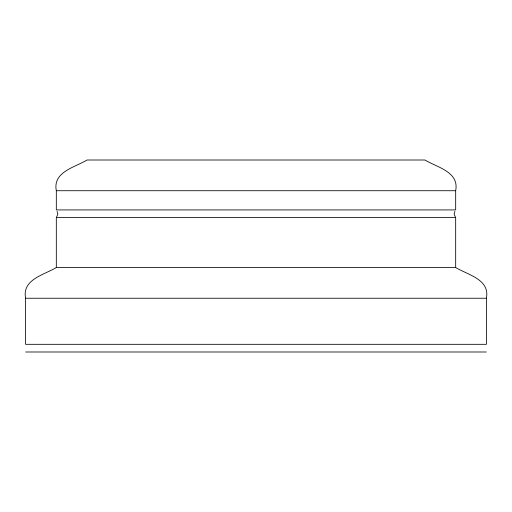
<?xml version="1.0" encoding="UTF-8"?>
<svg xmlns="http://www.w3.org/2000/svg" width="512" height="512" viewBox="0 0 512 512"><rect width="100%" height="100%" fill="white"/><g stroke="black" fill="none" stroke-linecap="round" stroke-linejoin="round"><path stroke-width="0.77" d="M25.6 298.24C21.875 279.334 44.218 274.906 56.314 267.52L455.674 267.52C467.776 274.906 490.125 279.328 486.4 298.24L486.4 344.314L25.6 344.314L25.6 298.24L486.4 298.24M56.314 190.726C52.589 171.821 74.931 167.392 87.034 160.006L424.954 160.006C437.05 167.392 459.405 171.814 455.674 190.726L455.674 209.92L56.314 209.92L56.314 190.726L455.674 190.726M454.886 211.418L454.144 214.054L455.379 217.056M56.608 217.056L57.85 214.054L57.107 211.418M25.645 351.994L486.355 351.994M455.674 267.52L455.674 217.6L56.314 217.6L56.314 267.52"/></g></svg>
